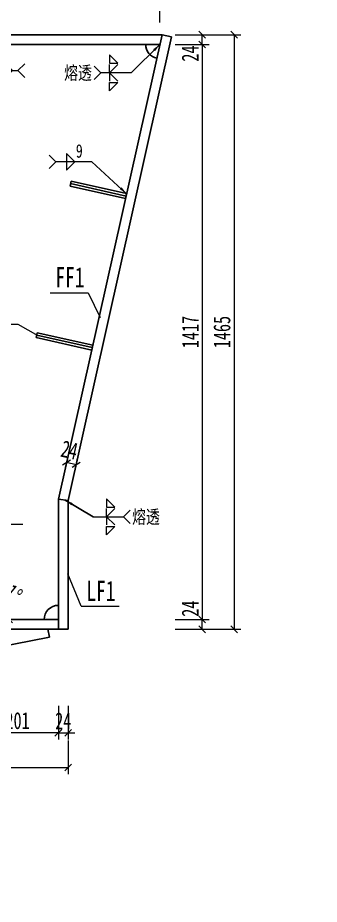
# Model space of a CAD drawing. Header units: millimetres. Extents: x -60009 to 63758, y -2164 to 95433.
# Drawn here: x 18301 to 19043, y 14669 to 16854 of the extents above; entities that cross this region are included whole.
import ezdxf
from ezdxf.enums import TextEntityAlignment as Align

# ---------------------------------------------------------------- set-up
doc = ezdxf.new("R2010")
doc.units = ezdxf.units.MM
doc.layers.get('Defpoints').update_dxf_attribs({"color": 8})
for name, color, linetype, lineweight in [('Dim', 4, 'Continuous', 15), ('文字', 7, 'Continuous', 15), ('细实线', 4, 'Continuous', 15), ('钢板粗线', 1, 'Continuous', 25)]:
    doc.layers.add(name, color=color, linetype=linetype, lineweight=lineweight)
doc.layers.add('Text', color=4, linetype='Continuous')
doc.styles.add('111', font='仿宋_GB2312.TTF', dxfattribs={"width": 0.7})
doc.styles.add('BM_Dim', font='仿宋_GB2312.TTF', dxfattribs={"width": 0.85})
doc.styles.add('SMEDI', font='仿宋_GB2312.TTF', dxfattribs={"width": 0.75})
doc.styles.get("Standard").update_dxf_attribs({"font": '仿宋_GB2312.TTF'})
doc.dimstyles.new('200', dxfattribs={"dimscale": 0, "dimtxt": 2.5, "dimasz": 1, "dimexe": 1, "dimexo": 1, "dimgap": 0.6, "dimtad": 1, "dimdec": 0, "dimdsep": 46, "dimtxsty": '111', "dimblk": 'OBLIQUE', "dimcen": 0, "dimclrd": 4, "dimclre": 4, "dimclrt": 4, "dimadec": 1, "dimazin": 2, "dimtfac": 1, "dimtdec": 0, "dimtix": 1, "dimtmove": 2, "dimatfit": 3, "dimfxl": 4, "dimfxlon": 1, "dimtolj": 1, "dimlwd": -1, "dimlwe": -1, "dimarcsym": 0})
doc.dimstyles.new('MSteel_1.0_1.0', dxfattribs={"dimtxt": 3, "dimasz": 1.2, "dimexe": 1, "dimexo": 1, "dimgap": 1, "dimtad": 3, "dimtoh": 1, "dimdec": 0, "dimzin": 0, "dimdsep": 46, "dimtxsty": 'Standard', "dimblk": 'ARCHTICK', "dimcen": 0.09, "dimclrd": 3, "dimclre": 3, "dimadec": 0, "dimazin": 0, "dimtfac": 1, "dimtdec": 4, "dimtofl": 0, "dimtmove": 0, "dimatfit": 3, "dimfxl": 1, "dimtolj": 1, "dimtzin": 0, "dimarcsym": 0})

# ---------------------------------------------------------------- blocks, each defined once
blk = doc.blocks.new('_Oblique')
at = {"color": 0, "linetype": 'ByBlock', "lineweight": -2}
blk.add_line((-0.5, -0.5), (0.5, 0.5), dxfattribs=at)
blk = doc.blocks.new('*D271')
at = {"layer": 'Defpoints', "color": 0, "transparency": 16777216}
for p in [(21100.9, 67033.4), (21986.2, 67032), (21099.3, 66017.4), (21984.6, 66032), (21099.2, 65919.6)]:
    blk.add_point(p, dxfattribs=at)
at = {"layer": '细实线', "color": 4, "transparency": 16777216}
for p, q in [((21099.2, 65986.3), (21099.1, 65903)), ((21984.6, 65984.9), (21984.4, 65901.5))]:
    blk.add_line(p, q, dxfattribs=at)
blk.add_arc((-34515894092.1, -21492456430780), 21492484212182.8, 89.907985640573, 89.907985642933, dxfattribs=at)
at = {"layer": '细实线', "color": 4, "transparency": 16777216, "xscale": 16.66666666666666, "yscale": 16.66666666666666, "zscale": 16.66666666666666}
for p, rotation in [((21099.1, 65919.6), 179.9079856429328), ((21984.4, 65918.2), 359.9079856405726)]:
    blk.add_blockref('_Oblique', p, dxfattribs=dict(at, rotation=rotation))
at = {"layer": '细实线', "color": 4, "transparency": 16777216, "insert": (21541.8, 65948.7), "char_height": 41.67, "attachment_point": 5, "rotation": 359.908, "style": '111'}
blk.add_mtext('885', dxfattribs=at)
blk = doc.blocks.new('*D273')
at = {"layer": 'Defpoints', "color": 0, "transparency": 16777216}
for p in [(21101.2, 67117), (21100.9, 67033.4), (21986.2, 67032), (21099.3, 66017.4), (21984.6, 66032)]:
    blk.add_point(p, dxfattribs=at)
at = {"layer": '细实线', "color": 4, "transparency": 16777216}
for p, q in [((21100.9, 67050.4), (21101.1, 67133.7)), ((21986.3, 67049), (21986.4, 67132.3))]:
    blk.add_line(p, q, dxfattribs=at)
blk.add_arc((-34515894092.1, -21492456430780), 21492484213380.2, 89.907985640573, 89.907985642933, dxfattribs=at)
at = {"layer": '细实线', "color": 4, "transparency": 16777216, "xscale": 16.66666666666666, "yscale": 16.66666666666666, "zscale": 16.66666666666666}
for p, rotation in [((21101.1, 67117), 179.9079856429328), ((21986.4, 67115.6), 359.9079856405726)]:
    blk.add_blockref('_Oblique', p, dxfattribs=dict(at, rotation=rotation))
at = {"layer": '细实线', "color": 4, "transparency": 16777216, "insert": (21543.8, 67146.2), "char_height": 41.67, "attachment_point": 5, "rotation": 359.908, "style": '111'}
blk.add_mtext('885', dxfattribs=at)
blk = doc.blocks.new('*D1407')
at = {"layer": 'Defpoints', "color": 0}
for p in [(18132.4, 16909.1), (18132.4, 16787.9), (18651.4, 16787.9)]:
    blk.add_point(p, dxfattribs=at)
at = {"layer": '细实线', "color": 4}
for p, q in [((18132.4, 16842.4), (18132.4, 16925.8)), ((18651.4, 16909.1), (18132.4, 16909.1)), ((18651.4, 16842.4), (18651.4, 16925.8))]:
    blk.add_line(p, q, dxfattribs=at)
at = {"layer": '细实线', "color": 4, "xscale": 16.66666666666666, "yscale": 16.66666666666666, "zscale": 16.66666666666666, "rotation": 180}
blk.add_blockref('_Oblique', (18132.4, 16909.1), dxfattribs=at)
at = {"layer": '细实线', "color": 4, "xscale": 16.66666666666666, "yscale": 16.66666666666666, "zscale": 16.66666666666666}
blk.add_blockref('_Oblique', (18651.4, 16909.1), dxfattribs=at)
at = {"layer": '细实线', "color": 4, "insert": (18391.9, 16938.9), "char_height": 41.67, "attachment_point": 5, "style": '111'}
blk.add_mtext('\\A1;519', dxfattribs=at)
blk = doc.blocks.new('*D1408')
at = {"layer": 'Defpoints', "color": 0}
for p in [(18651.4, 16986.7), (17151.4, 16787.9), (18651.4, 16787.9)]:
    blk.add_point(p, dxfattribs=at)
at = {"layer": '细实线', "color": 4}
for p, q in [((17151.4, 16920.1), (17151.4, 17003.4)), ((18651.4, 16920.1), (18651.4, 17003.4)), ((17151.4, 16986.7), (18651.4, 16986.7))]:
    blk.add_line(p, q, dxfattribs=at)
at = {"layer": '细实线', "color": 4, "xscale": 16.66666666666666, "yscale": 16.66666666666666, "zscale": 16.66666666666666, "rotation": 180}
blk.add_blockref('_Oblique', (17151.4, 16986.7), dxfattribs=at)
at = {"layer": '细实线', "color": 4, "xscale": 16.66666666666666, "yscale": 16.66666666666666, "zscale": 16.66666666666666}
blk.add_blockref('_Oblique', (18651.4, 16986.7), dxfattribs=at)
at = {"layer": '细实线', "color": 4, "insert": (17901.4, 17016.5), "char_height": 41.67, "attachment_point": 5, "style": '111'}
blk.add_mtext('\\A1;1500', dxfattribs=at)
blk = doc.blocks.new('*D1411')
at = {"layer": 'Defpoints', "color": 0}
for p in [(18401.4, 15386.1), (18200.4, 15370.8), (18200.4, 15091.8)]:
    blk.add_point(p, dxfattribs=at)
at = {"layer": '细实线', "color": 4}
for p, q in [((18200.4, 15158.4), (18200.4, 15075.1)), ((18401.4, 15158.4), (18401.4, 15075.1)), ((18401.4, 15091.8), (18200.4, 15091.8))]:
    blk.add_line(p, q, dxfattribs=at)
at = {"layer": '细实线', "color": 4, "xscale": 16.66666666666666, "yscale": 16.66666666666666, "zscale": 16.66666666666666, "rotation": 180}
blk.add_blockref('_Oblique', (18200.4, 15091.8), dxfattribs=at)
at = {"layer": '细实线', "color": 4, "xscale": 16.66666666666666, "yscale": 16.66666666666666, "zscale": 16.66666666666666}
blk.add_blockref('_Oblique', (18401.4, 15091.8), dxfattribs=at)
at = {"layer": '细实线', "color": 4, "insert": (18300.9, 15121.6), "char_height": 41.67, "attachment_point": 5, "style": '111'}
blk.add_mtext('\\A1;201', dxfattribs=at)
blk = doc.blocks.new('*D1412')
at = {"layer": 'Defpoints', "color": 0}
for p in [(17377.4, 15386.1), (18425.4, 15386.1), (18425.4, 15006.2)]:
    blk.add_point(p, dxfattribs=at)
at = {"layer": '细实线', "color": 4}
for p, q in [((17377.4, 15072.9), (17377.4, 14989.5)), ((18425.4, 15072.9), (18425.4, 14989.5)), ((17377.4, 15006.2), (18425.4, 15006.2))]:
    blk.add_line(p, q, dxfattribs=at)
at = {"layer": '细实线', "color": 4, "xscale": 16.66666666666666, "yscale": 16.66666666666666, "zscale": 16.66666666666666, "rotation": 180}
blk.add_blockref('_Oblique', (17377.4, 15006.2), dxfattribs=at)
at = {"layer": '细实线', "color": 4, "xscale": 16.66666666666666, "yscale": 16.66666666666666, "zscale": 16.66666666666666}
blk.add_blockref('_Oblique', (18425.4, 15006.2), dxfattribs=at)
at = {"layer": '细实线', "color": 4, "insert": (17901.4, 15036), "char_height": 41.67, "attachment_point": 5, "style": '111'}
blk.add_mtext('\\A1;1048', dxfattribs=at)
blk = doc.blocks.new('*D1413')
at = {"layer": 'Defpoints', "color": 0}
for p in [(18606.9, 16787.9), (18363.1, 15370.8), (18755.5, 15370.8)]:
    blk.add_point(p, dxfattribs=at)
at = {"layer": '细实线', "color": 4}
for p, q in [((18688.8, 16787.9), (18772.2, 16787.9)), ((18755.5, 16787.9), (18755.5, 15370.8)), ((18688.8, 15370.8), (18772.2, 15370.8))]:
    blk.add_line(p, q, dxfattribs=at)
at = {"layer": '细实线', "color": 4, "xscale": 16.66666666666666, "yscale": 16.66666666666666, "zscale": 16.66666666666666}
for p, rotation in [((18755.5, 16787.9), 90), ((18755.5, 15370.8), 270)]:
    blk.add_blockref('_Oblique', p, dxfattribs=dict(at, rotation=rotation))
at = {"layer": '细实线', "color": 4, "insert": (18726.1, 16079.3), "char_height": 41.67, "attachment_point": 5, "rotation": 90, "style": '111'}
blk.add_mtext('\\A1;1417', dxfattribs=at)
blk = doc.blocks.new('*D1414')
at = {"layer": 'Defpoints', "color": 0}
for p in [(18607.4, 16811.9), (18755.5, 16811.9), (18606.9, 16787.9)]:
    blk.add_point(p, dxfattribs=at)
at = {"layer": '细实线', "color": 4}
for p, q in [((18688.8, 16811.9), (18772.2, 16811.9)), ((18755.5, 16787.9), (18755.5, 16811.9)), ((18688.8, 16787.9), (18772.2, 16787.9))]:
    blk.add_line(p, q, dxfattribs=at)
at = {"layer": '细实线', "color": 4, "xscale": 16.66666666666666, "yscale": 16.66666666666666, "zscale": 16.66666666666666}
for p, rotation in [((18755.5, 16811.9), 90), ((18755.5, 16787.9), 270)]:
    blk.add_blockref('_Oblique', p, dxfattribs=dict(at, rotation=rotation))
at = {"layer": '细实线', "color": 4, "insert": (18725.7, 16765.4), "char_height": 41.67, "attachment_point": 5, "rotation": 90, "style": '111'}
blk.add_mtext('\\A1;24', dxfattribs=at)
blk = doc.blocks.new('*D1415')
at = {"layer": 'Defpoints', "color": 0}
for p in [(18363.1, 15370.8), (18755.5, 15370.8), (18362.5, 15346.8)]:
    blk.add_point(p, dxfattribs=at)
at = {"layer": '细实线', "color": 4}
for p, q in [((18688.8, 15370.8), (18772.2, 15370.8)), ((18755.5, 15346.8), (18755.5, 15370.8)), ((18688.8, 15346.8), (18772.2, 15346.8))]:
    blk.add_line(p, q, dxfattribs=at)
at = {"layer": '细实线', "color": 4, "xscale": 16.66666666666666, "yscale": 16.66666666666666, "zscale": 16.66666666666666}
for p, rotation in [((18755.5, 15370.8), 90), ((18755.5, 15346.8), 270)]:
    blk.add_blockref('_Oblique', p, dxfattribs=dict(at, rotation=rotation))
at = {"layer": '细实线', "color": 4, "insert": (18725.7, 15397.6), "char_height": 41.67, "attachment_point": 5, "rotation": 90, "style": '111'}
blk.add_mtext('\\A1;24', dxfattribs=at)
blk = doc.blocks.new('*D1416')
at = {"layer": 'Defpoints', "color": 0}
for p in [(18607.4, 16811.9), (18366.6, 15346.8), (18834, 15346.8)]:
    blk.add_point(p, dxfattribs=at)
at = {"layer": '细实线', "color": 4}
for p, q in [((18767.3, 16811.9), (18850.6, 16811.9)), ((18834, 16811.9), (18834, 15346.8)), ((18767.3, 15346.8), (18850.6, 15346.8))]:
    blk.add_line(p, q, dxfattribs=at)
at = {"layer": '细实线', "color": 4, "xscale": 16.66666666666666, "yscale": 16.66666666666666, "zscale": 16.66666666666666}
for p, rotation in [((18834, 16811.9), 90), ((18834, 15346.8), 270)]:
    blk.add_blockref('_Oblique', p, dxfattribs=dict(at, rotation=rotation))
at = {"layer": '细实线', "color": 4, "insert": (18804.1, 16079.3), "char_height": 41.67, "attachment_point": 5, "rotation": 90, "style": '111'}
blk.add_mtext('\\A1;1465', dxfattribs=at)
blk = doc.blocks.new('*D1418')
at = {"layer": 'Defpoints', "color": 0}
for p in [(18401.4, 15386.1), (18425.4, 15386.1), (18425.4, 15091.8)]:
    blk.add_point(p, dxfattribs=at)
at = {"layer": '细实线', "color": 4}
for p, q in [((18401.4, 15158.4), (18401.4, 15075.1)), ((18425.4, 15158.4), (18425.4, 15075.1)), ((18401.4, 15091.8), (18384.7, 15091.8)), ((18401.4, 15091.8), (18425.4, 15091.8)), ((18425.4, 15091.8), (18442, 15091.8))]:
    blk.add_line(p, q, dxfattribs=at)
at = {"layer": '细实线', "color": 4, "xscale": 16.66666666666666, "yscale": 16.66666666666666, "zscale": 16.66666666666666}
blk.add_blockref('_Oblique', (18401.4, 15091.8), dxfattribs=at)
at = {"layer": '细实线', "color": 4, "xscale": 16.66666666666666, "yscale": 16.66666666666666, "zscale": 16.66666666666666, "rotation": 180}
blk.add_blockref('_Oblique', (18425.4, 15091.8), dxfattribs=at)
at = {"layer": '细实线', "color": 4, "insert": (18413.4, 15121.1), "char_height": 41.67, "attachment_point": 5, "style": '111'}
blk.add_mtext('\\A1;24', dxfattribs=at)
blk = doc.blocks.new('*D1419')
at = {"layer": 'Defpoints', "color": 0}
for p in [(17998.8, 16470.8), (18253.4, 15425), (17401.4, 15370.8), (18212.6, 15370.8), (18401.4, 15370.8)]:
    blk.add_point(p, dxfattribs=at)
at = {"layer": '细实线', "color": 4}
blk.add_arc((18212.6, 15370.8), 67.9, 0, 101, dxfattribs=at)
at = {"layer": '细实线', "color": 4, "xscale": 16.66666666666666, "yscale": 16.66666666666666, "zscale": 16.66666666666666}
for p, rotation in [((18199.7, 15437.4), 191.0000000000001), ((18280.5, 15370.8), 270)]:
    blk.add_blockref('_Oblique', p, dxfattribs=dict(at, rotation=rotation))
at = {"layer": '细实线', "color": 4, "insert": (18274.8, 15446.2), "char_height": 41.67, "attachment_point": 5, "rotation": 320.5, "style": '111'}
blk.add_mtext('\\A1;101%%d', dxfattribs=at)
blk = doc.blocks.new('全融透1')
at = {"layer": 'Dim'}
blk.add_line((0, 0), (4.48, 0), dxfattribs=at)
for points in [[(2, 2.65), (2, 1.41), (3.23, 1.41)], [(2, -2.65), (2, -1.41), (3.23, -1.41)]]:
    blk.add_lwpolyline(points, close=True, dxfattribs=at)
for points in [[(3.23, 1.21), (2, 0), (2, 1.21)], [(3.23, -1.21), (2, 0), (2, -1.21)], [(5.48, 1), (4.48, 0), (5.48, -1)]]:
    blk.add_lwpolyline(points, dxfattribs=at)
at = {"layer": 'Text', "style": 'SMEDI', "width": 0.75}
blk.add_text('熔透', height=2, dxfattribs=at).set_placement((5.77, 0), align=Align.MIDDLE_LEFT)
blk = doc.blocks.new('_ArchTick')
at = {"color": 0, "linetype": 'ByBlock', "const_width": 0.15}
blk.add_lwpolyline([(-0.5, -0.5), (0.5, 0.5)], dxfattribs=at)
blk = doc.blocks.new('角焊缝1')
at = {"layer": 'Dim'}
blk.add_line((-3101.17, 370.22), (-3106.48, 370.22), dxfattribs=at)
blk.add_lwpolyline([(-3107.48, 369.22), (-3106.48, 370.22), (-3107.48, 371.22)], dxfattribs=at)
blk.add_lwpolyline([(-3104.91, 371.45), (-3104.91, 368.99), (-3103.68, 370.22)], close=True, dxfattribs=at)
blk = doc.blocks.new('全融透2')
at = {"layer": 'Dim'}
blk.add_line((0, 0), (-4.48, 0), dxfattribs=at)
for points in [[(-3.23, 2.65), (-3.23, 1.41), (-2, 1.41)], [(-3.23, -2.65), (-3.23, -1.41), (-2, -1.41)]]:
    blk.add_lwpolyline(points, close=True, dxfattribs=at)
for points in [[(-5.48, 1), (-4.48, 0), (-5.48, -1)], [(-2, 1.21), (-3.23, 0), (-3.23, 1.21)], [(-2, -1.21), (-3.23, 0), (-3.23, -1.21)]]:
    blk.add_lwpolyline(points, dxfattribs=at)
at = {"layer": 'Text', "style": 'SMEDI', "width": 0.75}
blk.add_text('熔透', height=2, dxfattribs=at).set_placement((-9.92, 0), align=Align.MIDDLE_LEFT)
blk = doc.blocks.new('*D1485')
at = {"layer": 'Defpoints', "color": 0}
for p in [(18421.6, 15757.5), (18415.3, 15729.5), (18438.8, 15724.3)]:
    blk.add_point(p, dxfattribs=at)
at = {"layer": '细实线', "color": 4}
for p, q in [((18419, 15745.8), (18425.2, 15773.8)), ((18445, 15752.3), (18421.6, 15757.5)), ((18442.4, 15740.5), (18448.7, 15768.5))]:
    blk.add_line(p, q, dxfattribs=at)
at = {"layer": '细实线', "color": 4, "xscale": 16.66666666666666, "yscale": 16.66666666666666, "zscale": 16.66666666666666}
for p, rotation in [((18421.6, 15757.5), 167.3850228956369), ((18445, 15752.3), 347.3850228956368)]:
    blk.add_blockref('_Oblique', p, dxfattribs=dict(at, rotation=rotation))
at = {"layer": '细实线', "color": 4, "insert": (18428.6, 15788.9), "char_height": 41.67, "attachment_point": 5, "rotation": 347.385, "style": '111'}
blk.add_mtext('\\A1;24', dxfattribs=at)
blk = doc.blocks.new('角焊缝2')
at = {"layer": 'Dim'}
blk.add_line((-3138.01, 370.22), (-3132.7, 370.22), dxfattribs=at)
blk.add_lwpolyline([(-3134.75, 371.45), (-3134.75, 368.99), (-3133.52, 370.22)], close=True, dxfattribs=at)
blk.add_lwpolyline([(-3131.7, 369.22), (-3132.7, 370.22), (-3131.7, 371.22)], dxfattribs=at)
blk = doc.blocks.new('12-140加劲 无焊孔')
at = {"layer": 'Defpoints'}
blk.add_line((0, -140), (0, 0), dxfattribs=at)
at = {"layer": '钢板粗线'}
for p, q in [((-6, 0), (6, 0)), ((-6, -140), (-6, 0)), ((6, -140), (6, 0)), ((-6, -140), (6, -140))]:
    blk.add_line(p, q, dxfattribs=at)

msp = doc.modelspace()

# ---------------------------------------------------------------- linework, layer by layer
at = {"layer": '细实线'}
for p, q in [((18381, 16176.1), (18475.1, 16176.1)), ((18475.1, 16176.1), (18504.1, 16114.7)), ((18207.7, 16098.6), (18301.8, 16098.6)), ((18301.8, 16098.6), (18351.1, 16070.7)), ((18219.5, 15605.7), (18313.5, 15605.7)), ((18457.3, 15403.4), (18424.3, 15483.5)), ((18457.3, 15403.4), (18551.4, 15403.4))]:
    msp.add_line(p, q, dxfattribs=at)
at = {"layer": '钢板粗线'}
for p, q in [((17146, 16811.9), (18656.8, 16811.9)), ((18656.8, 16811.9), (18680.2, 16806.7)), ((17151.4, 16787.9), (18651.4, 16787.9)), ((18401.4, 15667.2), (18425.4, 15664.5)), ((17401.4, 15370.8), (18401.4, 15370.8)), ((17377.4, 15346.8), (18425.4, 15346.8)), ((18379.2, 15327.1), (18375.4, 15346.8)), ((17465.7, 15149.6), (18379.2, 15327.1))]:
    msp.add_line(p, q, dxfattribs=at)
for points in [[(18656.7, 16811.9), (18401.4, 15667.2), (18401.4, 15346.8)], [(18680.2, 16806.7), (18425.4, 15664.5), (18425.4, 15346.8)]]:
    msp.add_lwpolyline(points, dxfattribs=at)
for centre, start, end in [((18651.4, 16787.9), 180, 257.4256), ((18401.4, 15370.8), 90, 180)]:
    msp.add_arc(centre, 35, start, end, dxfattribs=at)

# ---------------------------------------------------------------- block references
at = {"layer": '细实线', "xscale": 16.66666666666666, "yscale": 16.66666666666666, "zscale": 16.66666666666666}
for name, p in [('全融透2', (18580.9, 16718)), ('角焊缝2', (70513.5, 10553.1)), ('角焊缝1', (70169.7, 10328.2)), ('全融透1', (18486.7, 15624))]:
    msp.add_blockref(name, p, dxfattribs=at)
at = {"layer": '细实线', "xscale": -1, "rotation": 257.3850228956105}
for p in [(18568.1, 16414.4), (18484.7, 16040.8)]:
    msp.add_blockref('12-140加劲 无焊孔', p, dxfattribs=at)

# ---------------------------------------------------------------- texts
at = {"layer": 'Text', "style": 'SMEDI', "width": 0.75}
msp.add_text('9', height=33.3, dxfattribs=at).set_placement((18444.4, 16525.5), align=Align.MIDDLE_LEFT)
at = {"layer": '文字', "style": 'BM_Dim', "width": 0.7}
for s, p in [('FF1', (18429.9, 16174.2)), ('LF1', (18506.2, 15401.5))]:
    msp.add_text(s, height=50, dxfattribs=at).set_placement(p, align=Align.BOTTOM_CENTER)

# ---------------------------------------------------------------- dimensions: what is measured, and where the dimension line sits
at = {"layer": '细实线'}
for base, picture, middle in [((21101.2, 67117), '*D273', (21543.8, 67146.2)), ((21099.2, 65919.6), '*D271', (21541.8, 65948.7))]:
    dim = msp.add_angular_dim_2l(base=base, line1=((21099.3, 66017.4), (21100.9, 67033.4)), line2=((21986.2, 67032), (21984.6, 66032)), text='885', dimstyle='200', override={"dimscale": 16.666667, "dimtxsty": '111', "dimblk": 'Oblique'}, dxfattribs=at)
    dim.commit()
    dim.dimension.update_dxf_attribs({"geometry": picture, "text_midpoint": middle})
for base, p1, p2, override, picture, middle in [((18651.4, 16986.7), (17151.4, 16787.9), (18651.4, 16787.9), {"dimscale": 16.666667}, '*D1408', (17901.4, 17016.5)), ((18425.4, 15006.2), (17377.4, 15386.1), (18425.4, 15386.1), {"dimscale": 16.666667, "dimblk": 'Oblique'}, '*D1412', (17901.4, 15036))]:
    dim = msp.add_linear_dim(base=base, p1=p1, p2=p2, dimstyle='200', override=override, dxfattribs=at)
    dim.commit()
    dim.dimension.update_dxf_attribs({"geometry": picture, "text_midpoint": middle})
for base, p1, p2, angle, override, picture, middle in [((18132.4, 16909.1), (18651.4, 16787.9), (18132.4, 16787.9), 180, {"dimscale": 16.666667}, '*D1407', (18391.9, 16938.9)), ((18834, 15346.8), (18607.4, 16811.9), (18366.6, 15346.8), 90, {"dimscale": 16.666667, "dimblk": 'Oblique'}, '*D1416', (18804.1, 16079.3)), ((18755.5, 15370.8), (18606.9, 16787.9), (18363.1, 15370.8), 90, {"dimscale": 16.666667, "dimblk": 'Oblique'}, '*D1413', (18726.1, 16079.3)), ((18200.4, 15091.8), (18401.4, 15386.1), (18200.4, 15370.8), 180, {"dimscale": 16.666667, "dimblk": 'Oblique'}, '*D1411', (18300.9, 15121.6)), ((18425.4, 15091.8), (18401.4, 15386.1), (18425.4, 15386.1), 180, {"dimscale": 16.666667, "dimblk": 'Oblique'}, '*D1418', (18413.4, 15121.1))]:
    dim = msp.add_linear_dim(base=base, p1=p1, p2=p2, angle=angle, dimstyle='200', override=override, dxfattribs=at)
    dim.commit()
    dim.dimension.update_dxf_attribs({"geometry": picture, "text_midpoint": middle})
for base, p1, p2, angle, picture, middle, dimtype in [((18755.5, 16811.9), (18606.9, 16787.9), (18607.4, 16811.9), 90, '*D1414', (18725.7, 16765.4), 160), ((18421.6, 15757.5), (18438.8, 15724.3), (18415.3, 15729.5), 167.385, '*D1485', (18428.6, 15788.9), 161), ((18755.5, 15370.8), (18362.5, 15346.8), (18363.1, 15370.8), 90, '*D1415', (18725.7, 15397.6), 160)]:
    dim = msp.add_linear_dim(base=base, p1=p1, p2=p2, angle=angle, dimstyle='200', override={"dimscale": 16.666667, "dimblk": 'Oblique'}, dxfattribs=at)
    dim.commit()
    dim.dimension.update_dxf_attribs({"geometry": picture, "text_midpoint": middle, "dimtype": dimtype})
dim = msp.add_angular_dim_2l(base=(18253.4, 15425), line1=((18212.6, 15370.8), (17998.8, 16470.8)), line2=((17401.4, 15370.8), (18401.4, 15370.8)), dimstyle='200', override={"dimscale": 16.666667, "dimblk": 'Oblique'}, dxfattribs=at)
dim.commit()
dim.dimension.update_dxf_attribs({"geometry": '*D1419', "text_midpoint": (18274.8, 15446.2)})

# ---------------------------------------------------------------- leaders
at = {"layer": 'Dim'}
for points in [[(18651.3, 16787.9), (18580.9, 16718)], [(18569.4, 16420.2), (18483.4, 16498.6)], [(18417.8, 15665.3), (18486.7, 15624)]]:
    msp.add_leader(points, dimstyle='MSteel_1.0_1.0', override={"dimscale": 16.666667, "dimclrd": 256}, dxfattribs=at)

doc.saveas('drawing.dxf')
